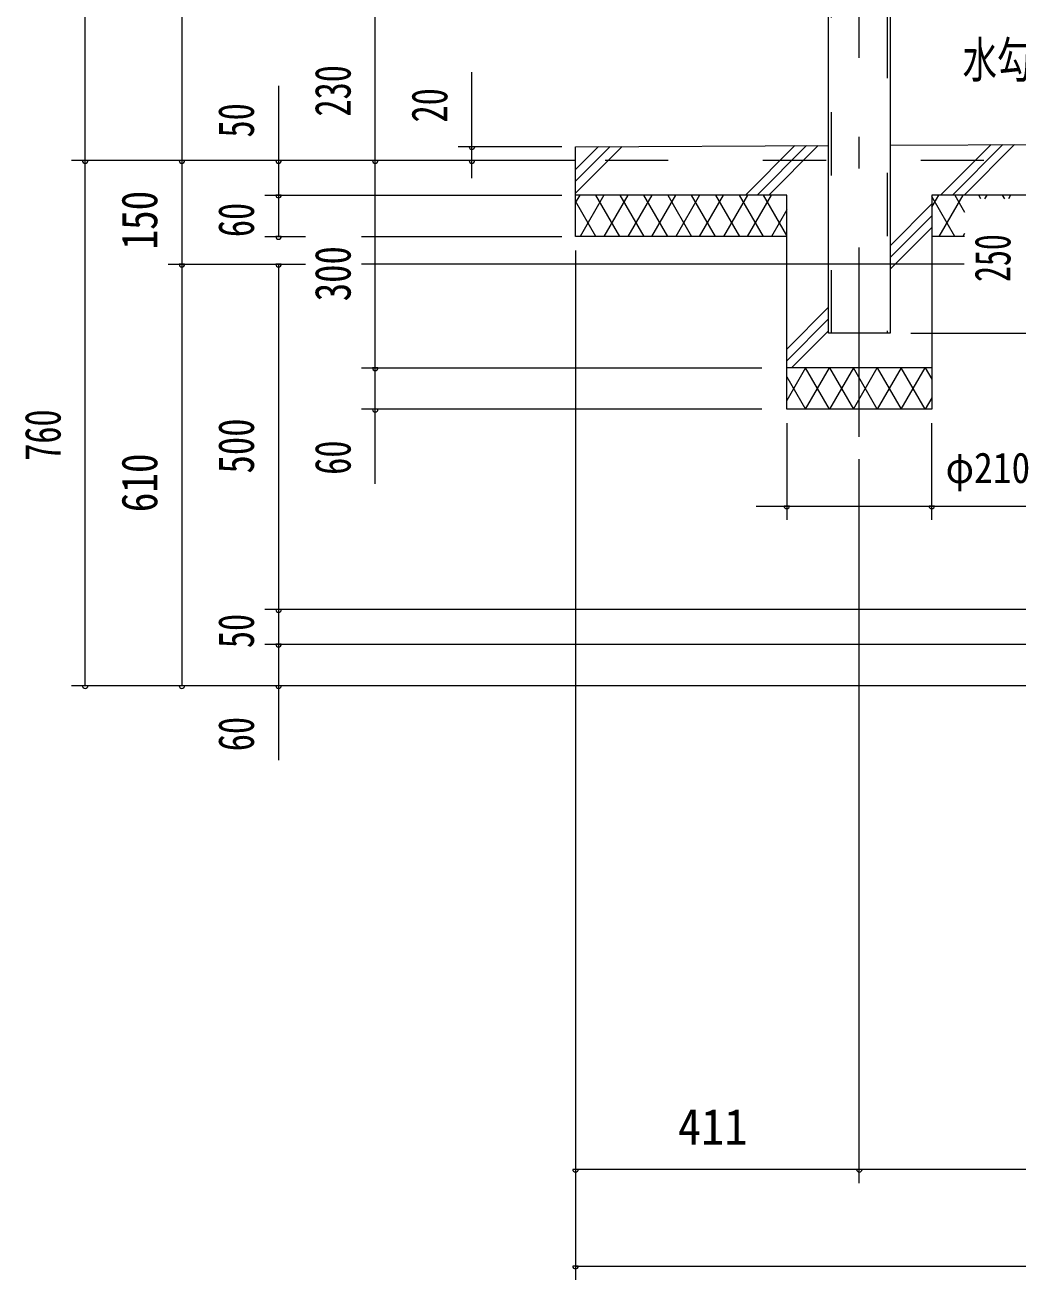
# Model space of a CAD drawing. Units: millimetres, scale not verified. Extents: x -34086 to 34091, y -14700 to 14700.
# Drawn here: x 14091 to 19123, y -4137 to 2219 of the extents above; entities that cross this region are included whole.
import ezdxf
from ezdxf.enums import TextEntityAlignment as Align

# ---------------------------------------------------------------- set-up
doc = ezdxf.new("R2010")
doc.units = ezdxf.units.MM
doc.header["$LTSCALE"] = 80
doc.linetypes.add('USER2', pattern=[10, 4, -6])
doc.linetypes.add('USER3', pattern=[24, 12, -5, 2, -5])
for name, color, linetype, lineweight in [('0-6_2-02BOLD', 7, 'Continuous', 18), ('0-7_2-12HIDDEN', 3, 'USER2', 18), ('0-8_2-22CENTER', 3, 'USER3', 18), ('0-A_2-52DIM', 3, 'Continuous', 18), ('0-B_2-62HATCH', 2, 'Continuous', 18)]:
    doc.layers.add(name, color=color, linetype=linetype, lineweight=lineweight)
doc.styles.add('ＭＳ ゴシック', font='')
doc.styles.get('ＭＳ ゴシック').set_extended_font_data('MS Gothic')

msp = doc.modelspace()

# ---------------------------------------------------------------- linework, layer by layer
at = {"layer": '0-6_2-02BOLD'}
for p, q in [((18163.32, 657.9), (18163.32, 5487.9)), ((16880.74, 1602.9), (18163.32, 1609.28)), ((18475.17, 1610.83), (23182.32, 1634.25)), ((16880.74, 1532.9), (16355.74, 1532.9)), ((18853.05, 1147.9), (18686.65, 1147.9)), ((18686.65, 482.9), (17951.64, 482.9))]:
    msp.add_line(p, q, dxfattribs=at)
for points in [[(18475.17, 5487.9), (18475.17, 657.9), (18163.23, 657.9)], [(17951.64, 1147.9), (16880.74, 1147.9), (16880.74, 1602.9)], [(22515.74, 1357.9), (18686.65, 1357.9), (18686.65, 272.9), (17951.64, 272.9), (17951.64, 1357.9), (16880.74, 1357.9)]]:
    msp.add_lwpolyline(points, dxfattribs=at)
at = {"layer": '0-7_2-12HIDDEN'}
for p, q in [((18178.02, 657.9), (18178.02, 5470.4)), ((18460.47, 5470.4), (18460.47, 657.9)), ((30950.74, 1532.9), (16880.74, 1532.9))]:
    msp.add_line(p, q, dxfattribs=at)
at = {"layer": '0-8_2-22CENTER'}
msp.add_line((18319.25, 132.9), (18319.25, 5775.85), dxfattribs=at)
at = {"layer": '0-A_2-52DIM'}
for p, q in [((14395.74, 1532.9), (14395.74, 9124.4)), ((14885.74, 9124.4), (14885.74, -1127.1)), ((15865.74, 1532.9), (15865.74, 5417.9)), ((16355.76, 1443.48), (16355.76, 1980.9)), ((15375.75, 1910.9), (15375.75, 1147.9)), ((16810.75, 1602.9), (16285.75, 1602.9)), ((16369.76, 1602.9), (16341.76, 1602.9)), ((16355.76, 1532.9), (14325.75, 1532.9)), ((14409.75, 1532.9), (14381.75, 1532.9)), ((14395.76, -1127.1), (14395.76, 1532.9)), ((14899.75, 1532.9), (14871.75, 1532.9)), ((15389.75, 1532.9), (15361.75, 1532.9)), ((15879.74, 1532.9), (15851.74, 1532.9)), ((15865.75, -105.1), (15865.75, 1532.9)), ((16369.74, 1532.9), (16341.74, 1532.9)), ((15305.74, 1357.9), (16810.75, 1357.9)), ((15389.75, 1357.9), (15361.75, 1357.9)), ((15305.74, 1147.9), (15513.13, 1147.9)), ((15389.75, 1147.9), (15361.75, 1147.9)), ((15795.76, 1147.9), (16810.75, 1147.9)), ((16880.76, 1077.9), (16880.76, -4137.1)), ((14815.75, 1007.9), (15513.13, 1007.9)), ((14899.75, 1007.91), (14871.75, 1007.91)), ((15389.75, 1007.9), (15361.75, 1007.9)), ((15375.75, 1007.9), (15375.75, -1505.1)), ((18851.36, 1007.9), (15795.76, 1007.9)), ((18580.07, 657.9), (19280.07, 657.9)), ((15795.76, 482.9), (17824.45, 482.9)), ((15879.75, 482.9), (15851.75, 482.9)), ((17824.45, 272.9), (15795.76, 272.9)), ((15879.75, 272.9), (15851.75, 272.9)), ((17951.64, 202.9), (17951.64, -287.1)), ((18686.65, -287.1), (18686.65, 202.9)), ((18319.25, -3647.1), (18319.25, 20.87)), ((17796.17, -217.1), (19579.16, -217.1)), ((17965.64, -217.1), (17937.64, -217.1)), ((18700.65, -217.1), (18672.65, -217.1)), ((21185.75, -742.1), (15305.74, -742.1)), ((15389.75, -742.1), (15361.75, -742.1)), ((15305.74, -917.1), (21185.75, -917.1)), ((15389.75, -917.1), (15361.75, -917.1)), ((21185.75, -1127.1), (14325.74, -1127.1)), ((14409.76, -1127.1), (14381.76, -1127.1)), ((14899.75, -1127.1), (14871.75, -1127.1)), ((15389.75, -1127.1), (15361.75, -1127.1)), ((16894.76, -3577.1), (16866.76, -3577.1)), ((30950.75, -3577.1), (16880.76, -3577.1)), ((18333.25, -3577.1), (18305.25, -3577.1)), ((16894.76, -4067.1), (16866.76, -4067.1)), ((16880.76, -4067.1), (30950.75, -4067.1))]:
    msp.add_line(p, q, dxfattribs=at)
for centre in [(16355.76, 1602.9), (14395.75, 1532.9), (14885.75, 1532.9), (15375.75, 1532.9), (15865.74, 1532.9), (16355.74, 1532.9), (15375.75, 1357.9), (15375.75, 1147.9), (14885.75, 1007.91), (15375.75, 1007.9), (15865.75, 482.9), (15865.75, 272.9), (17951.64, -217.1), (18686.65, -217.1), (15375.75, -742.1), (15375.75, -917.1), (14395.76, -1127.1), (14885.75, -1127.1), (15375.75, -1127.1), (16880.76, -3577.1), (18319.25, -3577.1), (16880.76, -4067.1)]:
    msp.add_arc(centre, 14, 180, 0, dxfattribs=at)
at = {"layer": '0-B_2-62HATCH'}
for p, q in [((16880.74, 1368.15), (17116.67, 1604.08)), ((17056.98, 1603.78), (16880.74, 1427.54)), ((16880.74, 1486.94), (16997.29, 1603.48)), ((17741.66, 1357.9), (17992.19, 1608.43)), ((18051.89, 1608.73), (17801.05, 1357.9)), ((17860.45, 1357.9), (18111.58, 1609.03)), ((18731.6, 1357.9), (18987.09, 1613.38)), ((19046.78, 1613.68), (18791, 1357.9)), ((19106.48, 1613.98), (18850.4, 1357.9)), ((16880.74, 1317.95), (16903.82, 1357.9)), ((17025.06, 1357.9), (16903.82, 1147.9)), ((17105.89, 1147.9), (16984.65, 1357.9)), ((17146.31, 1357.9), (17025.06, 1147.9)), ((17105.89, 1357.9), (17227.13, 1147.9)), ((17267.55, 1357.9), (17146.31, 1147.9)), ((17348.37, 1147.9), (17227.13, 1357.9)), ((17267.55, 1147.9), (17388.79, 1357.9)), ((17348.37, 1357.9), (17469.62, 1147.9)), ((17510.03, 1357.9), (17388.79, 1147.9)), ((17590.86, 1147.9), (17469.62, 1357.9)), ((17510.03, 1147.9), (17631.28, 1357.9)), ((17590.86, 1357.9), (17712.11, 1147.9)), ((17752.52, 1357.9), (17631.28, 1147.9)), ((17833.35, 1147.9), (17712.11, 1357.9)), ((17752.52, 1147.9), (17873.76, 1357.9)), ((17951.64, 1153.01), (17833.36, 1357.9)), ((18686.65, 1295.86), (18722.47, 1357.9)), ((18803.3, 1147.9), (18686.65, 1349.95)), ((18843.72, 1357.9), (18722.47, 1147.9)), ((18803.3, 1357.9), (18853.05, 1271.74)), ((18935.87, 1338.29), (18924.55, 1357.9)), ((18964.96, 1357.9), (18953.64, 1338.29)), ((19057.12, 1338.29), (19045.8, 1357.9)), ((19086.21, 1357.9), (19074.89, 1338.29)), ((16984.65, 1147.9), (16880.74, 1327.86)), ((17951.64, 1282.79), (17873.76, 1147.9)), ((18686.65, 1312.94), (18475.17, 1101.46)), ((18475.17, 1042.06), (18686.65, 1253.55)), ((18686.65, 1194.15), (18475.17, 982.68)), ((18853.05, 1164.06), (18843.72, 1147.9)), ((18163.32, 789.61), (17951.64, 577.94)), ((17951.64, 518.53), (18163.32, 730.21)), ((18163.32, 670.83), (17975.4, 482.9)), ((18410.68, 482.9), (18531.94, 272.9)), ((18531.94, 482.9), (18410.69, 272.9)), ((18531.94, 272.9), (18653.18, 482.9)), ((18653.18, 272.9), (18531.94, 482.9)), ((18653.18, 482.9), (18686.65, 424.9)), ((18686.65, 330.89), (18653.18, 272.9))]:
    msp.add_line(p, q, dxfattribs=at)
for points in [[(17951.64, 437.98), (18046.96, 272.9), (18168.19, 482.9), (18289.44, 272.9), (18410.68, 482.9)], [(18410.68, 272.9), (18289.44, 482.9), (18168.19, 272.9), (18046.96, 482.9), (17951.64, 317.83)]]:
    msp.add_lwpolyline(points, dxfattribs=at)

# ---------------------------------------------------------------- texts
at = {"layer": '0-A_2-52DIM', "color": 7, "style": 'ＭＳ ゴシック'}
for s, height, width, p in [('水勾配\u3000１／２００', 182.3, 0.7, (18843.15, 1897.56)), ('φ210', 155, 0.9, (18756.65, -147.1)), ('411', 182.3, 0.95, (17399.49, -3507.1))]:
    msp.add_text(s, height=height, dxfattribs=dict(at, width=width)).set_placement(p, align=Align.BOTTOM_LEFT)
for s, width, p in [('230', 0.7, (15795.75, 1755.66)), ('20', 0.7, (16285.75, 1725.65)), ('50', 0.7, (15305.74, 1649.5)), ('150', 0.8, (14815.75, 1082.12)), ('60', 0.7, (15305.74, 1144.94)), ('250', 0.65, (19140.07, 917.84)), ('300', 0.75, (15795.76, 820.16)), ('760', 0.7, (14325.74, 11.97)), ('500', 0.75, (15305.74, -52.52)), ('60', 0.7, (15795.76, -59.06)), ('610', 0.8, (14815.75, -248.42)), ('50', 0.7, (15305.74, -937)), ('60', 0.7, (15305.74, -1459.06))]:
    msp.add_text(s, height=182.3, rotation=90, dxfattribs=dict(at, width=width)).set_placement(p, align=Align.BOTTOM_LEFT)

doc.saveas('drawing.dxf')
